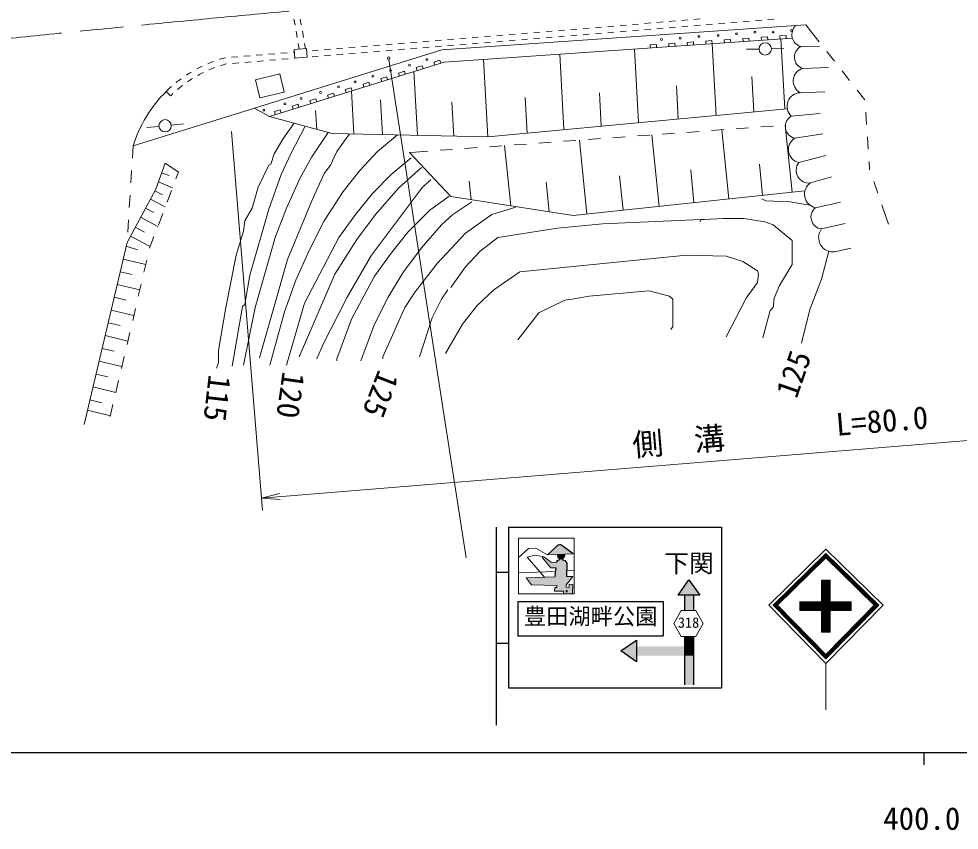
# Model space of a CAD drawing. Units: millimetres, scale not verified. Extents: x 40000 to 680000, y 20000 to 380000.
# Drawn here: x 394799 to 470871, y 198715 to 264386 of the extents above; entities that cross this region are included whole.
import ezdxf
from ezdxf.enums import TextEntityAlignment as Align

# ---------------------------------------------------------------- set-up
doc = ezdxf.new("R2010")
doc.units = ezdxf.units.MM
doc.header["$LTSCALE"] = 1000
doc.linetypes.add('CHAIN', pattern=[18.5, 12, -1.5, 3.5, -1.5])
for name, color, linetype, lineweight in [('M-BGD', 7, 'Continuous', 13), ('M-BMK', 2, 'CHAIN', 13), ('M-STR-HTXT', 7, 'Continuous', 13), ('M-STR-STRC', 7, 'Continuous', 13), ('M-TTL-BAND', 7, 'Continuous', 25)]:
    doc.layers.add(name, color=color, linetype=linetype, lineweight=lineweight)
doc.styles.add('ＭＳ ゴシック', font='')
doc.styles.get('ＭＳ ゴシック').set_extended_font_data('MS Gothic')

# ---------------------------------------------------------------- blocks, each defined once
blk = doc.blocks.new('open_arrow')
at = {"color": 0, "linetype": 'Continuous', "lineweight": -2}
blk.add_lwpolyline([(7.5, 1.25), (0, 0), (7.5, -1.25)], dxfattribs=at)

msp = doc.modelspace()

# ---------------------------------------------------------------- hatches: boundary and pattern name
at = {"layer": 'M-STR-STRC'}
for color, points in [(4, [(438735, 221764, 0.37314), (438343, 221733), (437555, 220999), (439656, 221084)]), (4, [(438542, 220717), (438546, 220588), (438406, 220569), (438313, 220445), (438307, 220395), (437872, 220402), (437278, 220844), (437158, 220868), (437172, 220760), (437830, 219962), (438257, 219954), (438185, 219331), (438201, 219220), (435853, 219148), (436285, 218579), (438325, 218533), (438322, 218366), (438158, 218369), (438142, 218058), (438874, 218061), (438871, 217854), (439593, 217853), (439154, 218010), (439064, 218012), (439066, 218112), (439156, 218111), (439154, 218010), (439593, 217853), (439606, 218614), (439325, 218619), (439321, 218368), (439070, 218373), (439074, 218562), (439620, 219258), (439097, 219244), (439136, 220326), (438976, 220538), (438794, 220587), (438790, 220714)]), (4, [(438366, 221032, 0.4628), (438681, 220689, 0.4628), (438968, 221056)]), (256, [(449012, 218977), (449887, 217727), (449387, 217727), (448637, 217727), (448137, 217727)]), (256, [(449387, 217727), (448637, 217727), (448637, 216492), (449387, 216492)]), (256, [(444762, 214102), (444762, 213602), (444762, 212852), (444762, 212352), (443512, 213227)]), (256, [(448637, 214397), (448637, 213602), (449387, 213602), (449387, 214397)]), (256, [(443512, 213227), (444048, 213602), (444762, 213602), (444762, 212852), (444762, 212352)]), (256, [(444762, 213602), (448637, 213602), (448637, 212852), (444762, 212852)]), (256, [(448637, 213602), (449387, 213602), (449387, 212852), (448637, 212852)]), (256, [(448637, 212852), (449387, 212852), (449387, 210477), (448637, 210477)])]:
    msp.add_hatch(color=color, dxfattribs=at).paths.add_polyline_path(points)

# ---------------------------------------------------------------- linework, layer by layer
at = {"layer": 'M-BGD'}
for p, q in [((417058, 264359), (417144, 263866)), ((417566, 264359), (417651, 263866)), ((445925, 264046), (445427, 264005)), ((446922, 264127), (446424, 264087)), ((447919, 264209), (447421, 264168)), ((448916, 264290), (448417, 264249)), ((449912, 264372), (449414, 264331)), ((451906, 264033), (451407, 263992)), ((452902, 264114), (452404, 264074)), ((453899, 264196), (453401, 264155)), ((454896, 264277), (454397, 264237)), ((455892, 264359), (455394, 264318)), ((417230, 263374), (417315, 262881)), ((417737, 263374), (417823, 262881)), ((429025, 261866), (458452, 263890)), ((435959, 263231), (435460, 263190)), ((436955, 263313), (436457, 263272)), ((437952, 263394), (437454, 263353)), ((438949, 263476), (438450, 263435)), ((439945, 263557), (439447, 263516)), ((440942, 263639), (440444, 263598)), ((441939, 263720), (441440, 263679)), ((441939, 263218), (441440, 263178)), ((442935, 263801), (442437, 263761)), ((442935, 263300), (442437, 263259)), ((443932, 263883), (443434, 263842)), ((443932, 263381), (443434, 263341)), ((444929, 263964), (444430, 263924)), ((444929, 263463), (444430, 263422)), ((445925, 263544), (445427, 263503)), ((446922, 263626), (446424, 263585)), ((447919, 263707), (447421, 263666)), ((448916, 263789), (448417, 263748)), ((449912, 263870), (449414, 263829)), ((450909, 263951), (450411, 263911)), ((458452, 263890), (458911, 263310)), ((458911, 263310), (459531, 262525)), ((426989, 262498), (426490, 262457)), ((427985, 262580), (427487, 262539)), ((428982, 262661), (428484, 262620)), ((429210, 260876), (457379, 262814)), ((429979, 262742), (429480, 262702)), ((430975, 262824), (430477, 262783)), ((431972, 262905), (431474, 262865)), ((432969, 262987), (432470, 262946)), ((432969, 262485), (432470, 262444)), ((433965, 263068), (433467, 263028)), ((433965, 262567), (433467, 262526)), ((434962, 263150), (434464, 263109)), ((434962, 262648), (434464, 262607)), ((435959, 262730), (435460, 262689)), ((436955, 262811), (436457, 262770)), ((437952, 262892), (437454, 262852)), ((438949, 262974), (438450, 262933)), ((439945, 263055), (439447, 263015)), ((440942, 263137), (440444, 263096)), ((449373, 262514), (448874, 262480)), ((448891, 262230), (448874, 262480)), ((449391, 262264), (449373, 262514)), ((450871, 262617), (450372, 262583)), ((450389, 262333), (450372, 262583)), ((450888, 262368), (450871, 262617)), ((452369, 262720), (451870, 262686)), ((451887, 262436), (451870, 262686)), ((452386, 262471), (452369, 262720)), ((453867, 262823), (453368, 262789)), ((453385, 262539), (453368, 262789)), ((453884, 262574), (453867, 262823)), ((455365, 262926), (454865, 262892)), ((454883, 262642), (454865, 262892)), ((455382, 262677), (455365, 262926)), ((456863, 263029), (456363, 262995)), ((456380, 262745), (456363, 262995)), ((456766, 257088), (456456, 262751)), ((456880, 262780), (456863, 263029)), ((413874, 257161), (429025, 261866)), ((417092, 261689), (416995, 261681)), ((418072, 261970), (417075, 261889)), ((417075, 261889), (417132, 261191)), ((417401, 262389), (417482, 261922)), ((417908, 262389), (417982, 261963)), ((418129, 261272), (418072, 261970)), ((419015, 261846), (418517, 261806)), ((420012, 261928), (419514, 261887)), ((421009, 262009), (420510, 261969)), ((422005, 262091), (421507, 262050)), ((423002, 262172), (422504, 262132)), ((423999, 262254), (423500, 262213)), ((423999, 261752), (423500, 261711)), ((424995, 262335), (424497, 262294)), ((424995, 261834), (424497, 261793)), ((425992, 262417), (425494, 262376)), ((425992, 261915), (425494, 261874)), ((426989, 261996), (426490, 261956)), ((427985, 262078), (427487, 262037)), ((428982, 262159), (428484, 262119)), ((429979, 262241), (429480, 262200)), ((430975, 262322), (430477, 262282)), ((431972, 262404), (431474, 262363)), ((444936, 255979), (444610, 261936)), ((446378, 262308), (445878, 262273)), ((445896, 262024), (445878, 262273)), ((446395, 262058), (446378, 262308)), ((447876, 262411), (447376, 262377)), ((447393, 262127), (447376, 262377)), ((447893, 262161), (447876, 262411)), ((451217, 256568), (450900, 262368)), ((454677, 261937), (453678, 261922)), ((455677, 261953), (456677, 261970)), ((458048, 262131), (459572, 262171)), ((460151, 261740), (460771, 260956)), ((412510, 261315), (412012, 261274)), ((413507, 261396), (413008, 261355)), ((414503, 261478), (414005, 261437)), ((414588, 260983), (414090, 260942)), ((415500, 261559), (415002, 261518)), ((415585, 261064), (415086, 261024)), ((416497, 261641), (415998, 261600)), ((416581, 261146), (416083, 261105)), ((417132, 261191), (417080, 261187)), ((417132, 261191), (418129, 261272)), ((419015, 261345), (418517, 261304)), ((420012, 261426), (419514, 261385)), ((421009, 261508), (420510, 261467)), ((422005, 261589), (421507, 261548)), ((423002, 261671), (422504, 261630)), ((428859, 261029), (428381, 260881)), ((428933, 260790), (428859, 261029)), ((432745, 254837), (432403, 261096)), ((438888, 255413), (438554, 261519)), ((412594, 260820), (412096, 260779)), ((413591, 260901), (413093, 260861)), ((415073, 256486), (429210, 260876)), ((427425, 260584), (426947, 260435)), ((427021, 260197), (426947, 260435)), ((427499, 260345), (427425, 260584)), ((428455, 260642), (428381, 260881)), ((458209, 260367), (460294, 260447)), ((461391, 260171), (462011, 259387)), ((424557, 259693), (424079, 259545)), ((424153, 259306), (424079, 259545)), ((424631, 259454), (424557, 259693)), ((425991, 260138), (425513, 259990)), ((425587, 259751), (425513, 259990)), ((426065, 259900), (425991, 260138)), ((427048, 254956), (426766, 260117)), ((454263, 256853), (454106, 259725)), ((421689, 258803), (421212, 258654)), ((421286, 258415), (421212, 258654)), ((421764, 258564), (421689, 258803)), ((423123, 259248), (422645, 259099)), ((422719, 258861), (422645, 259099)), ((423197, 259009), (423123, 259248)), ((448141, 256280), (447995, 258950)), ((406719, 258502), (407065, 258141)), ((418822, 257912), (418344, 257764)), ((418896, 257673), (418822, 257912)), ((420256, 258357), (419778, 258209)), ((419852, 257970), (419778, 258209)), ((420330, 258118), (420256, 258357)), ((421911, 255063), (421720, 258550)), ((435910, 255134), (435753, 258013)), ((441909, 255696), (441762, 258390)), ((458008, 258402), (460013, 258482)), ((462631, 258602), (463251, 257817)), ((404053, 254111), (413874, 257161)), ((415073, 256486), (413874, 257161)), ((417388, 257467), (416910, 257318)), ((416984, 257079), (416910, 257318)), ((417462, 257228), (417388, 257467)), ((418418, 257525), (418344, 257764)), ((424207, 255015), (424053, 257837)), ((429991, 254894), (429841, 257641)), ((415073, 256486), (420149, 255099)), ((415954, 257021), (415476, 256873)), ((415550, 256634), (415476, 256873)), ((416028, 256783), (415954, 257021)), ((418895, 255442), (418813, 256953)), ((432745, 254837), (456966, 257107)), ((457286, 256517), (459612, 256718)), ((463317, 256819), (463383, 255822)), ((406139, 255678), (405144, 255576)), ((407133, 255781), (408128, 255885)), ((454824, 255632), (455822, 255704)), ((457350, 250354), (456803, 255776)), ((420149, 255099), (432745, 254837)), ((444851, 254905), (445848, 254978)), ((446590, 249206), (446007, 254990)), ((446845, 255051), (447843, 255123)), ((448840, 255196), (449837, 255268)), ((450835, 255341), (451832, 255414)), ((452233, 249808), (451669, 255402)), ((452829, 255486), (453827, 255559)), ((457567, 254713), (459853, 255074)), ((404053, 254111), (403990, 253113)), ((432882, 254034), (433880, 254106)), ((434592, 249249), (434100, 254122)), ((434877, 254179), (435874, 254252)), ((436872, 254324), (437869, 254397)), ((438866, 254470), (439864, 254542)), ((440756, 248583), (440153, 254563)), ((440861, 254615), (441859, 254687)), ((442856, 254760), (443853, 254833)), ((463449, 254824), (463515, 253826)), ((426410, 253562), (426898, 253598)), ((426410, 253562), (429746, 250001)), ((426898, 253598), (427895, 253671)), ((428893, 253743), (429890, 253816)), ((430888, 253889), (431885, 253961)), ((406633, 252698), (405883, 250599)), ((406633, 252698), (407720, 251986)), ((454966, 250099), (454712, 252620)), ((457888, 252748), (460093, 253309)), ((463581, 252828), (463625, 252157)), ((403927, 252115), (403864, 251117)), ((406351, 251910), (406971, 251695)), ((407720, 251986), (407508, 251428)), ((449416, 249507), (449149, 252154)), ((406092, 251184), (407234, 250707)), ((431395, 249745), (431243, 251255)), ((437694, 248767), (437451, 251175)), ((443678, 248895), (443398, 251672)), ((458850, 251104), (460535, 251585)), ((463956, 251213), (464287, 250269)), ((405883, 250599), (403559, 246288)), ((405809, 250462), (406412, 250139)), ((407153, 250493), (406798, 249558)), ((439643, 248464), (458397, 250466)), ((403801, 250119), (403738, 249121)), ((405450, 249795), (406644, 249155)), ((429746, 250001), (439643, 248464)), ((459251, 249099), (461256, 249540)), ((405055, 249063), (405730, 248701)), ((464618, 249325), (464948, 248382)), ((403675, 248123), (403612, 247125)), ((404656, 248323), (406045, 247578)), ((406443, 248623), (406087, 247689)), ((413073, 248045), (412988, 247199)), ((449987, 248130), (449903, 247961)), ((449987, 248130), (450241, 248130)), ((464948, 248382), (465162, 247771)), ((404218, 247510), (404973, 247104)), ((459733, 247374), (461657, 247815)), ((403834, 246797), (405425, 245944)), ((405732, 246754), (405377, 245819)), ((403559, 246288), (400073, 231555)), ((403484, 245971), (404404, 245680)), ((462098, 245810), (460815, 245530)), ((460333, 245566), (459724, 243304)), ((403240, 244941), (405070, 244507)), ((405149, 244845), (404922, 243871)), ((402997, 243911), (403960, 243683)), ((402753, 242881), (404589, 242447)), ((404694, 242898), (404466, 241924)), ((402509, 241849), (403475, 241620)), ((402264, 240816), (404105, 240380)), ((404239, 240950), (404011, 239977)), ((413919, 241018), (412988, 236361)), ((402019, 239781), (402989, 239552)), ((403783, 239003), (403556, 238029)), ((401774, 238745), (403621, 238308)), ((401529, 237708), (402501, 237478)), ((401283, 236669), (403135, 236231)), ((403328, 237055), (403100, 236082)), ((401037, 235629), (402011, 235398)), ((402873, 235108), (402645, 234134)), ((400790, 234588), (402648, 234148)), ((400543, 233544), (401521, 233313)), ((402417, 233160), (402190, 232187)), ((400345, 232705), (402208, 232264))]:
    msp.add_line(p, q, dxfattribs=at)
msp.add_lwpolyline([(413934, 259458), (415906, 259932), (416260, 258456), (414288, 257983)], close=True, dxfattribs=at)
for points in [[(417052, 255919), (416205, 254734), (415443, 253464), (415189, 252617), (415020, 252533), (414173, 250755), (413665, 249061), (413073, 248045)], [(417956, 255698), (416798, 253464), (416036, 251771), (415020, 248977), (413496, 243643)], [(419812, 255191), (418491, 253210), (417560, 251517), (416459, 249061), (415528, 246691), (413919, 241018)], [(421561, 255070), (420523, 253633), (420015, 252533), (419507, 251855), (418491, 249654), (416544, 244913), (414258, 236954)], [(425434, 254988), (423825, 253633), (422386, 252109), (421031, 250416), (419507, 248045), (418322, 245675), (417221, 243219), (416290, 240679), (415105, 236361)], [(426535, 253125), (424926, 251771), (423402, 250247), (422047, 248553), (420693, 246691), (417899, 241357), (416459, 236361)], [(427381, 252363), (425519, 250670), (423656, 248553), (422132, 246521), (420354, 243727), (417475, 237039)], [(428143, 251347), (427466, 250755), (423317, 245251), (421370, 241865), (419423, 238055), (418915, 236869)], [(429583, 249993), (428059, 248892), (426281, 247114), (424926, 245421), (423571, 243558), (421709, 240087), (420523, 236869), (420523, 236700)], [(431445, 249569), (429921, 248553), (428990, 247707), (427381, 245844), (425857, 243812), (424672, 241865), (423571, 239663), (422471, 236700)], [(458793, 249315), (457184, 249569), (455237, 249654), (454898, 249823)], [(435001, 249146), (433054, 248553), (430937, 247029), (428651, 244574), (426873, 242288), (426027, 241018), (424249, 237039), (424249, 236869)], [(449987, 248130), (442029, 247791), (438388, 247453), (433562, 246691), (432123, 245590), (430937, 244320), (429752, 242627)], [(450241, 248130), (451765, 248215), (453459, 248215), (455152, 247961), (455829, 247707), (457353, 246437), (457353, 244489)], [(412988, 247199), (412395, 245251), (411549, 241018), (410956, 237547), (410956, 236531), (410787, 236107)], [(429329, 237293), (430683, 239663), (431869, 241187), (433223, 242457), (435340, 243897), (448802, 245251), (452019, 245167), (453374, 244743), (454559, 243981), (454644, 243727), (454559, 243050), (453628, 241780), (452019, 238647)], [(457353, 244489), (456337, 242796), (455914, 241780), (455829, 241018), (455575, 240764), (454983, 238563)], [(413496, 243643), (413073, 241272), (412903, 241103), (412057, 236277)], [(459724, 243304), (458793, 240849), (458115, 238139)], [(429498, 242457), (428990, 241695), (428228, 240171), (427212, 237039)], [(447532, 239240), (447701, 239494), (447701, 241695), (447447, 241949), (445754, 242373), (440928, 241949), (439573, 241695), (438981, 241611), (436864, 240595), (435171, 238393)]]:
    msp.add_lwpolyline(points, dxfattribs=at)
for centre, radius in [((452845, 263165), 75), ((454339, 263295), 75), ((455823, 263315), 75), ((457296, 263436), 75), ((446790, 262714), 75), ((448294, 262824), 75), ((449818, 262965), 75), ((451382, 263045), 75), ((455177, 261945), 500), ((424715, 261200), 100), ((427803, 261080), 75), ((424875, 260198), 75), ((426399, 260639), 75), ((423432, 259737), 75), ((420665, 258874), 75), ((422008, 259275), 75), ((417637, 257932), 75), ((419201, 258413), 75), ((416314, 257511), 75), ((414610, 256990), 75), ((406636, 255729), 500)]:
    msp.add_circle(centre, radius, dxfattribs=at)
for centre, radius, start, end in [((458361, 263107), 1025, 134.78237, 252.24465), ((458496, 261282), 960, 117.81429, 252.57456), ((414189, 250963), 10613, 110.0009, 112.70016), ((414189, 250963), 10613, 104.60238, 107.30164), ((414189, 250963), 10613, 115.39942, 118.09868), ((414189, 250963), 10113, 110.51094, 113.34365), ((414189, 250963), 10113, 104.84552, 107.67823), ((458518, 259343), 1070, 106.79352, 241.55379), ((414189, 250963), 10613, 126.19645, 128.89571), ((414189, 250963), 10613, 120.79793, 123.49719), ((414189, 250963), 10113, 121.84178, 124.67449), ((414189, 250963), 10113, 116.17636, 119.00907), ((414189, 250963), 10613, 131.59497, 134.29423), ((414189, 250963), 10113, 127.5072, 130.33991), ((414189, 250963), 10613, 134.73332, 162.74687), ((414189, 250963), 10613, 134.29423, 134.73332), ((414189, 250963), 10113, 133.17262, 134.78567), ((458040, 257309), 1093, 91.66409, 226.42436), ((457803, 255673), 989, 121.46168, 256.22195), ((458137, 253797), 1078, 121.89247, 256.65274), ((458712, 252126), 1032, 142.96311, 277.72338), ((459469, 250185), 1108, 123.9298, 258.69007), ((459851, 248337), 970, 128.21268, 262.97295), ((460658, 246678), 1159, 143.03095, 277.79122)]:
    msp.add_arc(centre, radius, start, end, dxfattribs=at)
at = {"layer": 'M-BMK'}
msp.add_arc((600881, -1738322), 2011782, 93.67282, 96.50531, dxfattribs=at)
at = {"layer": 'M-STR-HTXT'}
for p, q in [((424730, 261101), (430976, 220764)), ((412002, 255253), (414507, 224600)), ((414426, 225597), (492692, 231993))]:
    msp.add_line(p, q, dxfattribs=at)
at = {"layer": 'M-STR-STRC', "lineweight": 25}
for p, q in [((433418, 223229), (433418, 207229)), ((434418, 223229), (434418, 210229)), ((434418, 223229), (451638, 223229)), ((451638, 223229), (451638, 210229)), ((437555, 220999), (438343, 221733)), ((439656, 221084), (438735, 221764)), ((438542, 220717), (438546, 220588)), ((438790, 220714), (438794, 220587)), ((438185, 219331), (438257, 219954)), ((438307, 220395), (438313, 220445)), ((438313, 220445), (438406, 220569)), ((438406, 220569), (438546, 220588)), ((438794, 220587), (438976, 220538)), ((438976, 220538), (439136, 220326)), ((439136, 220326), (439097, 219244)), ((433418, 219604), (434418, 219604)), ((448137, 217727), (449012, 218977)), ((449012, 218977), (449887, 217727)), ((449887, 217727), (448137, 217727)), ((448637, 217727), (448637, 216492)), ((449387, 217727), (449387, 216492)), ((435163, 217236), (446933, 217236)), ((435163, 217236), (435163, 214436)), ((446933, 217236), (446933, 214436)), ((441802, 215817), (442552, 215817)), ((433418, 213854), (434418, 213854)), ((435163, 214436), (446933, 214436)), ((443512, 213227), (444762, 214102)), ((444762, 214102), (444762, 212352)), ((448637, 214397), (448637, 210477)), ((449387, 214397), (449387, 210477)), ((444762, 212352), (443512, 213227)), ((434418, 210229), (451638, 210229))]:
    msp.add_line(p, q, dxfattribs=at)
at = {"layer": 'M-STR-STRC'}
for p, q in [((435229, 220786), (436029, 221517)), ((436029, 221517), (436612, 221547)), ((436612, 221547), (437555, 220999)), ((436541, 220976), (435929, 220825)), ((435929, 220825), (437330, 219196)), ((437158, 220868), (436541, 220976)), ((437278, 220844), (437158, 220868)), ((437158, 220868), (437172, 220760)), ((437172, 220760), (437830, 219962)), ((437872, 220402), (437278, 220844)), ((437555, 220999), (439656, 221084)), ((437830, 219962), (438257, 219954)), ((438313, 220394), (437872, 220402)), ((435229, 219540), (438223, 219661)), ((435853, 219148), (438201, 219220)), ((435853, 219148), (436285, 218579)), ((438185, 219331), (438201, 219220)), ((439620, 219258), (439073, 218561)), ((439097, 219244), (439620, 219258)), ((439114, 219697), (439729, 219722)), ((438321, 218533), (436285, 218579)), ((438142, 218058), (438158, 218369)), ((438158, 218369), (438322, 218366)), ((438322, 218366), (438325, 218533)), ((439074, 218562), (439070, 218373)), ((439321, 218368), (439070, 218373)), ((439325, 218619), (439321, 218368)), ((439325, 218619), (439606, 218614)), ((439606, 218614), (439593, 217853)), ((460440, 218950), (459740, 218950)), ((459740, 218950), (459740, 217200)), ((459790, 218950), (459790, 217200)), ((459840, 218950), (459840, 217200)), ((459890, 218950), (459890, 217200)), ((459940, 218950), (459940, 217200)), ((459990, 218950), (459990, 217200)), ((460040, 218950), (460040, 217200)), ((460090, 218950), (460090, 217200)), ((460140, 218950), (460140, 217200)), ((460190, 218950), (460190, 217200)), ((460240, 218950), (460240, 217200)), ((460290, 218950), (460290, 217200)), ((460340, 218950), (460340, 217200)), ((460390, 218950), (460390, 217200)), ((460440, 218950), (460440, 217200)), ((438874, 218061), (438142, 218058)), ((438874, 218061), (438871, 217854)), ((459740, 217200), (457990, 217200)), ((457990, 217200), (457990, 216500)), ((457990, 217150), (462141, 217150)), ((457990, 217100), (462141, 217100)), ((457990, 217050), (462141, 217050)), ((457990, 217000), (462141, 217000)), ((457990, 216950), (462141, 216950)), ((457990, 216900), (462141, 216900)), ((457990, 216850), (462141, 216850)), ((462141, 217200), (460440, 217200)), ((462141, 216500), (462141, 217200)), ((447793, 215445), (448379, 216492)), ((448379, 216492), (449579, 216492)), ((449579, 216492), (450165, 215445)), ((457990, 216800), (462141, 216800)), ((457990, 216750), (462141, 216750)), ((457990, 216700), (462141, 216700)), ((457990, 216650), (462141, 216650)), ((457990, 216600), (462141, 216600)), ((457990, 216550), (462141, 216550)), ((457990, 216500), (459740, 216500)), ((459740, 216500), (459740, 214750)), ((459790, 214750), (459790, 216500)), ((459840, 214750), (459840, 216500)), ((459890, 214750), (459890, 216500)), ((459940, 214750), (459940, 216500)), ((459990, 214750), (459990, 216500)), ((460040, 214750), (460040, 216500)), ((460090, 214750), (460090, 216500)), ((460140, 214750), (460140, 216500)), ((460190, 214750), (460190, 216500)), ((460240, 214750), (460240, 216500)), ((460290, 214750), (460290, 216500)), ((460340, 214750), (460340, 216500)), ((460390, 214750), (460390, 216500)), ((460440, 214750), (460440, 216500)), ((460440, 216500), (462141, 216500)), ((447793, 215445), (448379, 214397)), ((449579, 214397), (450165, 215445)), ((459740, 214750), (460440, 214750)), ((448379, 214397), (449579, 214397)), ((460090, 212215), (460090, 208461))]:
    msp.add_line(p, q, dxfattribs=at)
for points in [[(435229, 222353), (439729, 222353), (439729, 217853), (435229, 217853)], [(455461, 216936), (460090, 221470), (464716, 216936), (460090, 212215)], [(464363, 216932), (460090, 212572), (455815, 216932), (460090, 221120)], [(464292, 216932), (460090, 212644), (455886, 216932), (460090, 221050)], [(464221, 216931), (460090, 212715), (455956, 216931), (460090, 220980)], [(464151, 216930), (460090, 212787), (456027, 216930), (460090, 220910)], [(464080, 216929), (460090, 212858), (456098, 216929), (460090, 220840)], [(464002, 216936), (460090, 220770), (456176, 216936), (460090, 212930)], [(439064, 218012), (439154, 218010), (439156, 218111), (439066, 218112)]]:
    msp.add_lwpolyline(points, close=True, dxfattribs=at)
at = {"layer": 'M-STR-STRC', "lineweight": 25}
for centre, radius, start, end in [((438557, 221522), 300, 53.57392, 135.42367), ((438669, 220994), 306, 172.99558, 11.67287)]:
    msp.add_arc(centre, radius, start, end, dxfattribs=at)
at = {"layer": 'M-TTL-BAND'}
for p, q in [((40000, 205000), (579000, 205000)), ((468000, 205000), (468000, 204000))]:
    msp.add_line(p, q, dxfattribs=at)

# ---------------------------------------------------------------- block references
at = {"layer": 'M-STR-HTXT', "rotation": 278.8}
msp.add_blockref('open_arrow', (424730, 261101), dxfattribs=at)
at = {"layer": 'M-STR-HTXT', "xscale": 200, "yscale": 200, "rotation": 4.7}
msp.add_blockref('open_arrow', (414426, 225597), dxfattribs=at)

# ---------------------------------------------------------------- texts
at = {"layer": 'M-BGD', "style": 'ＭＳ ゴシック'}
for s, rotation, p in [('125', 70.907, (458851, 235165)), ('125', 248.875, (422720, 234523)), ('115', 263.367, (409407, 233842)), ('120', 262.03, (415342, 234122))]:
    msp.add_text(s, height=1833, rotation=rotation, dxfattribs=at).set_placement(p, align=Align.BOTTOM_CENTER)
at = {"layer": 'M-STR-HTXT', "style": 'ＭＳ ゴシック'}
for s, p in [('L=80.0', (464741, 230388)), ('側\u3000溝', (448291, 228729))]:
    msp.add_text(s, height=1833, rotation=4.672, dxfattribs=at).set_placement(p, align=Align.BOTTOM_CENTER)
at = {"layer": 'M-STR-STRC', "style": 'ＭＳ ゴシック'}
for s, height, p in [('下関', 1466, (447020, 219154)), ('豊田湖畔公園', 1320, (435663, 214971)), ('318', 844.6, (448118, 214844))]:
    msp.add_text(s, height=height, dxfattribs=at).set_placement(p, align=Align.BOTTOM_LEFT)
at = {"layer": 'M-TTL-BAND', "style": 'ＭＳ ゴシック'}
msp.add_text('400.0', height=1833, dxfattribs=at).set_placement((467844, 198195), align=Align.BOTTOM_CENTER)

doc.saveas('drawing.dxf')
